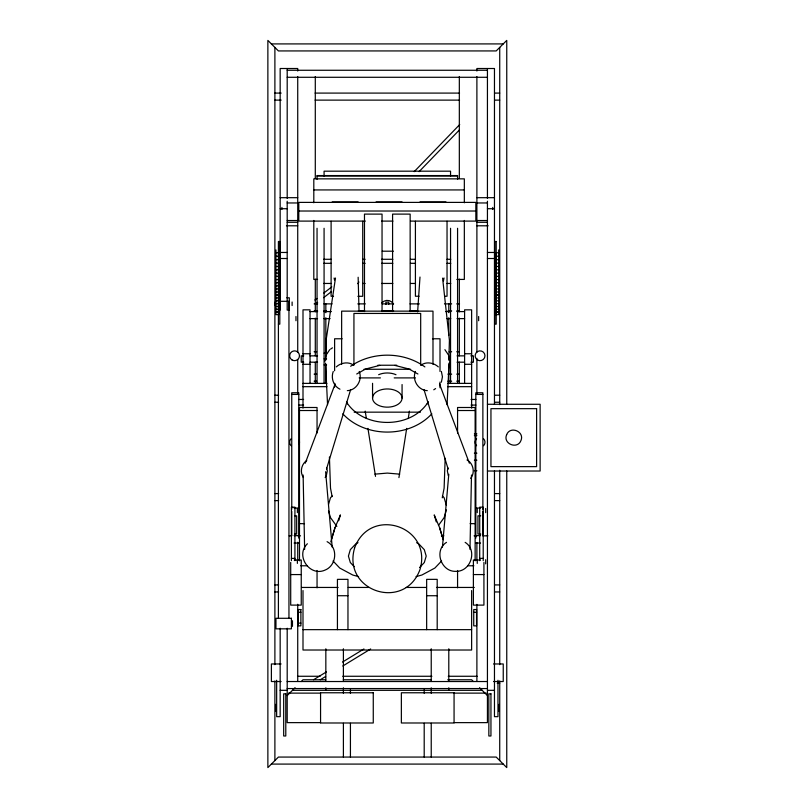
<?xml version="1.0" encoding="UTF-8"?>
<svg xmlns="http://www.w3.org/2000/svg" width="808" height="808" viewBox="0 0 808 808"><rect width="100%" height="100%" fill="white"/><g stroke="black" fill="none" stroke-linecap="round" stroke-linejoin="round"><path stroke-width="1.21" d="M325.856 360.025L326.109 340.097L335.492 278.023M469.983 549.369L471.498 475.023M448.824 360.237L449.41 340.32L442.602 278.134M445.168 458.277L444.117 488.163L442.249 497.829M447.076 404.697L449.066 363.125M417.625 311.908L419.988 277.043M442.43 547.157L448.794 474.235M398.93 477.609L406.697 428.371M408.252 418.524L409.414 411.141M324.786 361.59L326.068 355.136L329.725 349.662M333.26 371.438C330.745 378.013 333.451 386.133 339.956 389.193M415.403 371.438C411.908 379.841 418.089 390.315 427.311 390.658M443.43 280.942L444.026 277.962M441.37 382.194L442.441 376.821L441.37 371.438M448.561 368.044L449.844 361.59L448.561 355.136L444.905 349.662M447.945 467.872L447.349 470.852L448.339 475.831M350.642 389.618L326.513 469.014M328.533 504.384L330.482 497.779L332.179 495.991M330.745 541.915L334.987 527.725L340.4 514.908L338.683 520.756M334.987 527.725L331.613 539.148M446.42 509.888L444.147 517.595L438.471 525.412M305.262 463.206L335.118 384.022M427.26 403.869L428.028 401.839M428.139 402.051C411.08 429.22 363.549 429.22 346.491 402.051L347.369 403.869L346.602 401.839M357.793 283.679L358.924 281.992M325.159 477.518L326.291 475.831L327.28 470.852L326.685 467.872M307.383 543.764C295.051 555.379 309.535 577.063 324.998 570.115C336.653 565.62 338.34 547.511 327.089 541.663M470.67 478.356C475.286 472.821 473.387 463.317 467.014 459.974M419.564 567.529L424.301 562.55L426.2 556.096L424.301 549.652L418.776 543.835L416.625 542.673M441.572 561.005L434.886 568.044L421.877 575.023L416.029 576.629M414.191 171.66L459.712 124.573M419.079 171.66L459.348 130.007M431.836 413.807C409.404 438.168 365.226 438.168 342.794 413.807M287.194 695.587L295.092 687.679M301.243 681.528L303 679.77L325.654 679.77M314.898 300.01L316.877 298.465M323.836 293.062L331.785 286.87M315.645 303.879L317.635 302.333M323.594 297.697L331.543 291.516M350.652 366.256C372.175 351.278 403.636 351.47 424.877 366.903M356.712 373.993L365.59 369.024L379.77 365.378M330.634 349.056L332.452 347.834M336.3 366.882C340.835 362.721 348.278 361.338 353.439 365.054M421.18 365.054C426.351 361.338 433.795 362.721 438.32 366.882M306.777 460.53C301.334 463.933 299.677 472.296 303.394 477.518M433.765 389.799L435.583 388.587M446.491 542.36C433.755 550.248 440.946 571.923 455.813 571.347C470.69 571.923 477.881 550.248 465.145 542.36M313.524 679.77L326.392 671.913M342.481 662.075L363.933 648.965M320.261 679.77L325.624 676.498M342.784 666.014L370.67 648.965M358.005 542.673L355.853 543.835L350.329 549.652L348.42 556.096L350.329 562.55L354.268 566.701M347.319 390.658C356.54 390.315 362.711 379.841 359.227 371.438M374.912 474.144L387.315 473.094L399.718 474.144M271.387 43.915L503.243 43.915M287.194 70.266L487.436 70.266M287.194 77.285L487.436 77.285M274.892 93.092L281.174 93.092M315.09 93.092L459.54 93.092M494.708 93.092L499.728 93.092M274.892 100.121L281.174 100.121M315.09 100.121L459.54 100.121M494.708 100.121L499.728 100.121M317.049 175.972L457.57 175.972M313.807 189.931L464.337 189.931M280.164 197.687L297.728 197.687M476.892 197.687L494.466 197.687M332.159 201.929L358.156 201.929M376.074 201.929L402.071 201.929M419.988 201.929L445.986 201.929M287.194 202.959L297.728 202.959M476.892 202.959L487.436 202.959M280.164 208.716L287.194 208.716M487.436 208.716L494.466 208.716M298.788 211.019L475.841 211.019M287.194 220.523L297.728 220.523M476.892 220.523L487.436 220.523M365.337 221.099L298.788 221.099L298.788 202.394L475.841 202.394L475.841 221.099L410.545 221.099M381.659 221.099L392.961 221.099M287.194 222.281L297.728 222.281M476.892 222.281L487.436 222.281M286.436 225.796L297.728 225.796M476.892 225.796L488.184 225.796M382.265 251.197L393.405 251.197M280.164 252.46L287.194 252.46M487.436 252.46L494.466 252.46M275.952 252.742L278.76 252.742L278.76 314.645L275.952 314.645L275.952 249.935M498.677 252.742L495.87 252.742L495.87 314.645L498.677 314.645L498.677 249.935M275.952 256.217L278.76 256.237M495.87 256.217L498.677 256.237M280.164 258.51L287.194 258.51M487.436 258.51L494.466 258.51M323.584 259.287L331.139 259.287M362.62 259.287L365.145 259.287M381.517 259.287L392.85 259.287M410.484 259.287L415.514 259.287M447.006 259.287L450.783 259.287M275.952 259.691L278.76 259.681M495.87 259.681L498.677 259.691M275.952 263.115L278.76 263.095M495.87 263.095L498.677 263.115M323.584 263.317L331.139 263.317M362.62 263.317L365.145 263.317M381.517 263.317L392.85 263.317M410.484 263.317L415.514 263.317M447.006 263.317L450.783 263.317M275.952 266.489L278.76 266.478M495.87 266.489L498.677 266.478M275.952 269.832L278.76 269.811M495.87 269.832L498.677 269.811M275.952 273.104L278.76 273.124M495.87 273.124L498.677 273.104M275.952 276.366L278.76 276.376M495.87 276.366L498.677 276.376M317.564 279.427L313.807 279.427L313.807 220.443M456.813 279.427L464.337 279.427L464.337 220.443M275.952 279.588L278.76 279.578M495.87 279.578L498.677 279.588M275.952 282.739L278.76 282.76M495.87 282.739L498.677 282.76M323.584 283.457L331.139 283.457M362.62 283.457L365.145 283.457M381.517 283.457L392.85 283.457M410.484 283.457L415.514 283.457M447.006 283.457L450.783 283.457M275.952 285.881L278.76 285.87M495.87 285.881L498.677 285.87M275.952 288.961L278.76 288.951M495.87 288.961L498.677 288.951M275.952 291.981L278.76 292.001M495.87 292.001L498.677 291.981M275.952 294.981L278.76 294.981M495.87 294.981L498.677 294.981M275.952 294.991L278.76 294.991M495.87 294.991L498.677 294.991M333.532 296.294L331.108 296.294L331.108 221.281M357.853 296.294L362.721 296.294L362.721 221.281M419.069 296.243L415.413 296.243L415.413 221.241M444.602 296.243L447.036 296.243L447.036 221.241M286.8 297.799L289.294 297.799L289.294 310.09L287.194 310.09L287.194 201.202M275.952 297.92L278.76 297.94M495.87 297.92L498.677 297.94M275.952 300.829L278.76 300.839M495.87 300.839L498.677 300.829M279.578 301.303L288.951 301.303L288.951 618.292M275.952 303.697L278.76 303.677M495.87 303.677L498.677 303.697M314.13 303.879L317.605 303.879M323.887 303.879L332.108 303.879M357.793 303.879L365.327 303.879M382.265 303.879L393.617 303.879M410.02 303.879L419.342 303.879M444.461 303.879L451.662 303.879M456.712 303.879L459.54 303.879M275.952 306.484L278.76 306.505M495.87 306.505L498.677 306.484M275.952 309.252L278.76 309.262M495.87 309.252L498.677 309.262M314.13 310.908L317.605 310.908M323.887 310.908L326.392 310.908M358.298 310.908L364.6 310.908M382.265 310.908L393.617 310.908M410.02 310.908L417.595 310.908M447.874 310.908L451.662 310.908M456.712 310.908L459.54 310.908M310.03 311.595L317.564 311.595M323.846 311.595L331.391 311.595M445.753 311.595L450.773 311.595M457.055 311.595L464.6 311.595M310.03 318.625L317.564 318.625M323.846 318.625L330.129 318.625M447.006 318.625L450.773 318.625M457.055 318.625L464.6 318.625M278.406 324.139L279.81 324.139L279.81 241.491L278.406 241.491L278.406 618.292M342.148 338.774L334.613 338.774L334.613 370.771M432.482 338.774L440.006 338.774L440.006 371.428M314.13 351.773L316.655 351.773M449.137 351.773L451.662 351.773M456.712 351.773L459.227 351.773M324.079 353.126L326.584 353.126M303 353.752L310.03 353.752M464.6 353.752L471.63 353.752M303.757 355.863L301.243 355.863L301.243 362.186L303.757 362.186M310.04 355.863L317.574 355.863M457.045 355.863L464.59 355.863M470.872 355.863L473.387 355.863L473.387 362.186L470.872 362.186M324.079 358.873L326.584 358.873M310.04 362.186L317.574 362.186M457.045 362.186L464.59 362.186M303 364.287L310.03 364.287M464.6 364.287L471.63 364.287M324.079 364.923L326.584 364.923M377.871 365.236L396.758 365.236M364.014 369.266L410.615 369.266M314.13 374.134L316.655 374.134M447.874 374.134L451.662 374.134M456.712 374.134L459.227 374.134M359.156 377.902L380.427 377.902M394.193 377.902L415.464 377.902M314.13 381.164L316.655 381.164M447.874 381.164L451.662 381.164M456.712 381.164L459.227 381.164M303 383.376L326.907 383.376M447.713 383.376L471.63 383.376M303 386.668L326.907 386.668M447.713 386.668L471.63 386.668M291.759 394.425L298.788 394.425M475.841 394.425L482.871 394.425M274.892 395.213L278.659 395.213M494.708 395.213L499.728 395.213M298.728 399.465L303.596 399.465M471.034 399.465L475.892 399.465M274.892 402.243L278.659 402.243M494.708 402.243L499.728 402.243M487.436 404.273L540.128 404.273L540.128 471.024L487.436 471.024M298.728 405.081L303.596 405.081M471.034 405.081L475.892 405.081M299.485 410.514L317.049 410.514M457.57 410.514L475.134 410.514M354.156 412.161L420.473 412.161M474.387 433.866L476.892 433.866M474.377 435.613L476.892 435.613M474.377 453.187L476.892 453.187M474.377 460.207L476.892 460.207M474.377 470.751L476.892 470.751M274.892 493.587L278.659 493.587M494.708 493.587L499.728 493.587M274.892 500.606L278.659 500.606M494.708 500.606L499.728 500.606M294.102 508.03L298.788 508.03M475.841 508.03L480.528 508.03M294.799 515.837L296.677 515.837L296.677 534.078L294.799 534.078M480.76 515.837L477.952 515.837L477.952 534.078L480.76 534.078M299.485 523.655L304.505 523.655M470.125 523.655L475.134 523.655M294.102 535.643L298.788 535.643M475.841 535.643L480.528 535.643M289.203 535.835L291.728 535.835M298.011 535.835L300.526 535.835M441.4 535.835L443.915 535.835M474.094 535.835L476.609 535.835M482.901 535.835L487.931 535.835M294.102 543.047L298.788 543.047M475.841 543.047L480.528 543.047M291.405 558.389L294.92 558.389M479.71 558.389L483.214 558.389M294.213 560.025L301.243 560.025L301.243 605.111L290.708 605.111L290.708 562.449M480.406 560.025L473.387 560.025L473.387 605.111L483.921 605.111L483.921 562.449M300.738 565.782L307.02 565.782M467.61 565.782L473.882 565.782M290.708 574.569L301.243 574.569M473.387 574.569L483.921 574.569M274.892 584.921L278.659 584.921M494.708 584.921L499.728 584.921M301.576 587.446L338.138 587.446M348.228 587.446L368.397 587.446M406.222 587.446L426.402 587.446M436.482 587.446L474.316 587.446M274.892 591.951L278.659 591.951M494.708 591.951L499.728 591.951M337.431 595.728L347.965 595.728M426.654 595.728L437.199 595.728M298.081 612.282L300.889 612.282M473.73 612.282L476.548 612.282M298.081 623.13L300.889 623.13M303 629.654L471.63 629.654M281.113 663.964L271.387 663.964L271.387 681.528L281.113 681.528M493.516 663.964L503.243 663.964L503.243 681.528L493.516 681.528M297.506 676.266L320.109 676.266M342.723 676.266L431.906 676.266M448.228 676.266L477.124 676.266M343.269 679.77L431.361 679.77M447.713 679.77L471.63 679.77L473.387 681.528M287.194 681.528L487.436 681.528M497.223 683.285L499.728 683.285M287.194 688.557L487.436 688.557M280.164 690.315L287.194 690.315M292.466 690.315L482.164 690.315M487.436 690.315L494.466 690.315M288.426 693.123L320.564 693.123M454.066 693.123L486.194 693.123M320.564 722.635L287.194 722.635L287.194 628.23M454.066 722.635L487.436 722.635L487.436 201.202M271.387 764.085L503.243 764.085M394.859 365.378L409.04 369.024L417.918 373.993M358.601 576.629L352.743 575.023L339.734 568.044L333.058 561.005M479.528 687.679L487.436 695.587M442.451 495.991L444.147 497.779L446.42 505.485M336.855 526.392L330.482 517.595L328.533 510.989M443.239 539.744L439.633 527.725L434.219 514.908L436.29 521.928M439.512 384.022L469.367 463.206M448.117 469.014L423.988 389.618M439.633 527.725L442.329 536.845M334.108 278.013L334.512 280.002M332.139 496.617L330.502 488.163L329.422 457.025M365.206 411.141L366.377 418.524M367.933 428.371L375.508 476.377M325.614 471.721L332.189 547.157M325.553 363.125L327.553 404.697M358.146 277.245L359.025 310.888M303.121 475.023L304.636 549.369M506.757 404L506.757 40.4L496.213 50.934L278.406 50.934L267.872 40.4L267.872 767.6L278.406 757.066L496.213 757.066L506.757 767.6L506.757 470.913M499.728 47.43L499.728 404.626M499.728 470.266L499.728 664.651M499.728 680.942L499.728 760.57M499.031 704.364L499.031 711.394M497.97 680.275L497.97 716.666L494.466 716.666L494.466 470.852M494.466 404.465L494.466 68.508L476.892 68.508L476.892 71.023M492.708 207.424L492.708 209.383M487.436 68.508L487.436 198.465M485.679 508.495L485.679 512.646M485.679 559.712L485.679 563.863M483.214 560.651L483.214 507.171L479.71 507.171L479.71 560.651M482.871 509.242L482.871 392.769L475.841 392.769L475.841 538.108M482.871 511.373L482.871 535.684M478.649 316.514L478.649 320.726M477.245 508.495L477.245 512.646M477.245 559.712L477.245 563.398M476.892 76.548L476.892 352.187M476.892 358.368L476.892 393.597M476.892 542.572L476.892 560.227M476.892 604.354L476.892 681.265M475.134 560.823L475.134 407.495L457.57 407.495L457.57 433.048M471.63 408.121L471.63 309.838L464.6 309.838L464.6 383.063M471.63 590.557L471.63 650.016L303 650.016L303 590.557M464.337 202.798L464.337 178.851L313.807 178.851L313.807 202.798M459.328 76.548L459.328 178.457M459.328 279.114L459.328 311.817M459.328 318.11L459.328 355.853M459.328 362.146L459.328 383.537M457.57 179.326L457.57 175.568L317.049 175.568L317.049 179.326M457.57 228.28L457.57 383.063M457.57 570.488L457.57 587.83M450.551 176.023L450.551 171.185L324.079 171.185L324.079 176.023M450.551 228.28L450.551 383.063M448.794 303.879L448.794 312.686M448.794 317.726L448.794 335.35M448.794 366.812L448.794 383.184M448.794 648.774L448.794 681.498M448.794 687.8L448.794 690.315M440.006 382.073L440.006 387.749M437.199 629.654L437.199 579.356L426.654 579.356L426.654 629.654M432.987 364.287L432.987 311.141L341.643 311.141L341.643 364.287M431.23 648.774L431.23 681.498M431.23 687.8L431.23 693.294M431.23 723.301L431.23 757.066M424.2 689.537L424.2 693.294M424.2 723.301L424.2 757.066M420.685 365.236L420.685 313.443L353.934 313.443L353.934 365.236M410.151 311.565L410.151 214.11L392.587 214.11L392.587 311.565M402.071 384.537L402.071 398.061A14.756 9.1 0 0 1 379.932 405.939A14.756 9.1 0 0 1 379.932 390.173A14.756 9.1 0 0 1 402.071 398.061M388.719 304.464L388.719 302.121L385.911 302.121L385.911 304.464M382.043 311.565L382.043 214.11L364.479 214.11L364.479 311.565M372.559 383.305L372.559 398.061M350.43 689.537L350.43 693.294M350.43 723.301L350.43 757.066M347.965 629.654L347.965 579.356L337.431 579.356L337.431 629.654M343.4 648.774L343.4 681.498M343.4 687.8L343.4 693.294M343.4 723.301L343.4 757.066M334.613 383.325L334.613 387.093M325.836 303.879L325.836 312.686M325.836 317.726L325.836 352.965M325.836 364.297L325.836 383.184M325.836 648.774L325.836 681.498M325.836 687.8L325.836 690.315M324.079 228.28L324.079 383.063M317.049 228.28L317.049 383.063M317.049 433.048L317.049 407.495L299.485 407.495L299.485 560.823M317.049 570.488L317.049 587.83M315.292 76.548L315.292 178.457M315.292 279.114L315.292 311.817M315.292 318.11L315.292 355.853M315.292 362.146L315.292 383.537M310.03 383.063L310.03 309.838L303 309.838L303 408.121M298.788 538.108L298.788 392.769L291.759 392.769L291.759 509.242M297.728 71.023L297.728 68.508L280.164 68.508L280.164 310.09M297.728 76.548L297.728 352.187M297.728 359.631L297.728 393.597M297.728 542.259L297.728 560.257M297.728 604.263L297.728 681.265M297.374 508.495L297.374 512.646M297.374 559.712L297.374 563.398M295.97 316.514L295.97 320.726M294.92 560.651L294.92 507.171L291.405 507.171L291.405 560.651M292.466 620.756L292.466 626.372M292.112 302.01L292.112 305.525M291.759 511.373L291.759 535.684M287.194 68.508L287.194 198.465M281.921 207.424L281.921 209.383M280.164 628.23L280.164 716.666L276.649 716.666L276.649 680.275M275.599 704.364L275.599 711.394M275.245 302.01L275.245 305.525M274.892 47.43L274.892 664.651M274.892 680.942L274.892 760.57M381.921 302.889A7.03 7.03 0 0 1 393.395 303.879M483.538 438.774A4.919 4.919 0 0 1 483.538 445.733M476.579 445.733A4.919 4.919 0 0 1 476.579 438.774M299.111 440.37A4.919 4.919 0 0 1 299.111 444.137M291.092 445.733A4.919 4.919 0 0 1 291.092 438.774M378.639 374.71A14.756 9.1 0 0 1 395.991 374.71M354.571 548.066C342.026 591.385 404.737 611.757 420.059 569.337C432.593 526.018 369.892 505.646 354.571 548.066M506.646 434.684C502.637 443.713 517.373 449.824 520.928 440.602C524.927 431.573 510.191 425.473 506.646 434.684M496.213 241.491L494.809 241.491L494.809 324.139L496.213 324.139L496.213 241.491M278.76 311.969L275.952 311.969L278.76 311.979M498.677 311.969L495.87 311.969L498.677 311.979M536.613 408.666L490.951 408.666L490.951 466.63L536.613 466.63L536.613 408.666M300.889 609.555L298.081 609.555L298.081 625.857L300.889 625.857L300.889 609.555M476.548 609.555L473.73 609.555L473.73 625.857L476.548 625.857L476.548 609.555M291.405 618.292L275.952 618.292L275.952 628.836L291.405 628.836L291.405 618.292M373.266 692.769L320.564 692.769L320.564 722.988L373.266 722.988L373.266 692.769M454.066 692.769L401.364 692.769L401.364 722.988L454.066 722.988L454.066 692.769M285.79 693.83L283.679 693.83L283.679 735.987L285.79 735.987L285.79 693.83M490.951 693.83L488.84 693.83L488.84 735.987L490.951 735.987L490.951 693.83M477.599 360.025A4.919 4.919 0 0 0 484.972 355.772A4.919 4.919 0 0 0 477.599 351.51A4.919 4.919 0 0 0 477.599 360.025M292.112 360.025A4.919 4.919 0 0 0 299.485 355.772A4.919 4.919 0 0 0 292.112 351.51A4.919 4.919 0 0 0 292.112 360.025"/></g></svg>
